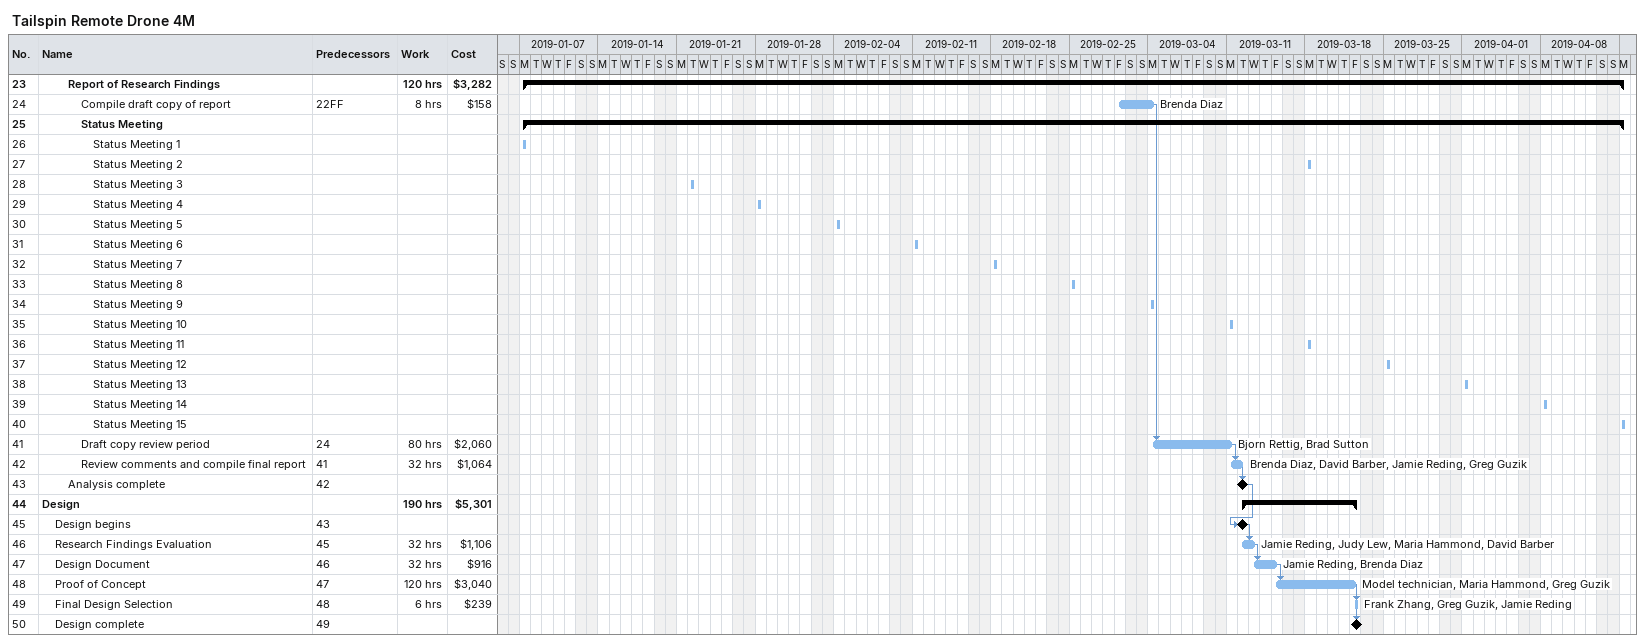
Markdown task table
Tailspin Remote Drone 4M

| ID | Level | Task | Start | Finish | Predecessors | Resources | Work (h) | Cost ($) |
|---|---|---|---|---|---|---|---|---|
| 23 | 3 | **Report of Research Findings** | 2019-01-07 | 2019-04-15 |  |  | 120 | 3282 |
| 24 | 4 | Compile draft copy of report | 2019-03-01 | 2019-03-04 | 22FF | Brenda Diaz | 8 | 158 |
| 25 | 4 | **Status Meeting** | 2019-01-07 | 2019-04-15 |  |  |  |  |
| 26 | 5 | Status Meeting 1 | 2019-01-07 | 2019-01-07 |  |  |  |  |
| 27 | 5 | Status Meeting 2 | 2019-03-18 | 2019-03-18 |  |  |  |  |
| 28 | 5 | Status Meeting 3 | 2019-01-22 | 2019-01-22 |  |  |  |  |
| 29 | 5 | Status Meeting 4 | 2019-01-28 | 2019-01-28 |  |  |  |  |
| 30 | 5 | Status Meeting 5 | 2019-02-04 | 2019-02-04 |  |  |  |  |
| 31 | 5 | Status Meeting 6 | 2019-02-11 | 2019-02-11 |  |  |  |  |
| 32 | 5 | Status Meeting 7 | 2019-02-18 | 2019-02-18 |  |  |  |  |
| 33 | 5 | Status Meeting 8 | 2019-02-25 | 2019-02-25 |  |  |  |  |
| 34 | 5 | Status Meeting 9 | 2019-03-04 | 2019-03-04 |  |  |  |  |
| 35 | 5 | Status Meeting 10 | 2019-03-11 | 2019-03-11 |  |  |  |  |
| 36 | 5 | Status Meeting 11 | 2019-03-18 | 2019-03-18 |  |  |  |  |
| 37 | 5 | Status Meeting 12 | 2019-03-25 | 2019-03-25 |  |  |  |  |
| 38 | 5 | Status Meeting 13 | 2019-04-01 | 2019-04-01 |  |  |  |  |
| 39 | 5 | Status Meeting 14 | 2019-04-08 | 2019-04-08 |  |  |  |  |
| 40 | 5 | Status Meeting 15 | 2019-04-15 | 2019-04-15 |  |  |  |  |
| 41 | 4 | Draft copy review period | 2019-03-04 | 2019-03-11 | 24 | Bjorn Rettig, Brad Sutton | 80 | 2060 |
| 42 | 4 | Review comments and compile final report | 2019-03-11 | 2019-03-12 | 41 | Brenda Diaz, David Barber, Jamie Reding, Greg Guzik | 32 | 1064 |
| 43 | 3 | Analysis complete (milestone) | 2019-03-12 | 2019-03-12 | 42 |  |  |  |
| 44 | 1 | **Design** | 2019-03-12 | 2019-03-22 |  |  | 190 | 5301 |
| 45 | 2 | Design begins (milestone) | 2019-03-12 | 2019-03-12 | 43 |  |  |  |
| 46 | 2 | Research Findings Evaluation | 2019-03-12 | 2019-03-13 | 45 | Jamie Reding, Judy Lew, Maria Hammond, David Barber | 32 | 1106 |
| 47 | 2 | Design Document | 2019-03-13 | 2019-03-15 | 46 | Jamie Reding, Brenda Diaz | 32 | 916 |
| 48 | 2 | Proof of Concept | 2019-03-15 | 2019-03-22 | 47 | Model technician, Maria Hammond, Greg Guzik | 120 | 3040 |
| 49 | 2 | Final Design Selection | 2019-03-22 | 2019-03-22 | 48 | Frank Zhang, Greg Guzik, Jamie Reding | 6 | 239 |
| 50 | 2 | Design complete (milestone) | 2019-03-22 | 2019-03-22 | 49 |  |  |  |
